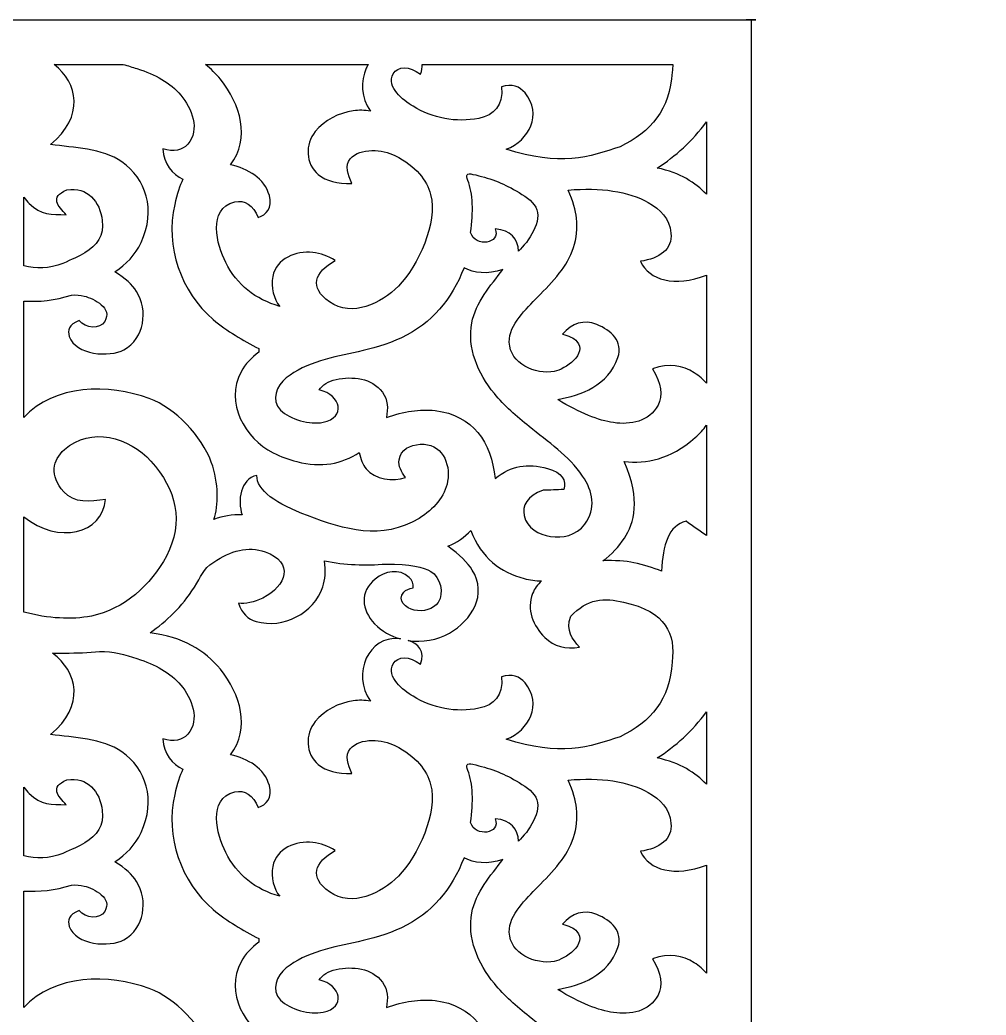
# Model space of a CAD drawing. Header units: centimetres. Extents: x 17 to 28.9, y -9.5 to 9.5.
# Drawn here: x 23.07 to 28.91, y 3.53 to 9.54 of the extents above; entities that cross this region are included whole.
import ezdxf

# ---------------------------------------------------------------- set-up
doc = ezdxf.new("R2010")
doc.units = ezdxf.units.CM
doc.header["$MEASUREMENT"] = 0
doc.layers.add('layer 1', color=7, linetype='Continuous')

msp = doc.modelspace()

# ---------------------------------------------------------------- linework, layer by layer
at = {"layer": 'layer 1', "color": 250}
for points, knots in [([(27.48861, -9.46485), (27.48861, -9.46485), (27.48861, 9.53516), (27.48861, 9.53516), (27.48861, 9.53516), (27.23113, 9.53516), (28.90808, 9.53516), (22.82826, 9.53516), (22.82826, 9.53516), (22.82826, 9.53516), (22.82826, -9.46485), (22.82826, -9.46485), (22.82826, -9.46485), (24.6422, -9.46485), (26.66111, -9.46485), (27.48861, -9.46485)], [0, 0, 0, 0, 0.2, 0.2, 0.2, 0.2, 0.4, 0.4, 0.4, 0.4, 0.6, 0.6, 0.6, 0.6, 1, 1, 1, 1]), ([(23.09712, 7.13455), (23.2806, 7.33572), (23.61207, 7.33929), (23.85533, 7.24965), (23.85533, 7.24965), (24.01311, 7.19151), (24.17279, 7.02399), (24.23005, 6.86555), (24.23005, 6.86555), (24.27673, 6.73639), (24.27333, 6.60513), (24.24615, 6.51994), (24.24615, 6.51994), (24.29951, 6.53897), (24.35519, 6.55107), (24.41596, 6.5479), (24.41596, 6.5479), (24.38765, 6.63362), (24.40374, 6.76187), (24.50585, 6.78563), (24.50585, 6.78563), (24.49879, 6.69541), (24.62528, 6.61316), (24.81093, 6.54265), (24.81093, 6.54265), (25.03657, 6.45695), (25.25814, 6.39059), (25.48424, 6.52619), (25.48424, 6.52619), (25.57361, 6.57979), (25.63972, 6.65754), (25.65685, 6.75043), (25.65685, 6.75043), (25.67687, 6.85905), (25.61888, 6.9814), (25.49122, 6.97309), (25.49122, 6.97309), (25.43081, 6.96916), (25.37353, 6.94469), (25.36349, 6.87842), (25.36349, 6.87842), (25.35785, 6.84114), (25.37738, 6.80701), (25.40221, 6.77354), (25.40221, 6.77354), (25.32818, 6.74497), (25.21679, 6.76182), (25.16504, 6.82419), (25.16504, 6.82419), (25.14298, 6.85077), (25.13075, 6.88447), (25.12375, 6.92338), (25.12375, 6.92338), (25.01775, 6.85545), (24.89495, 6.82953), (24.74608, 6.86877), (24.74608, 6.86877), (24.69664, 6.88181), (24.64833, 6.8989), (24.60379, 6.92157), (24.60379, 6.92157), (24.43209, 7.00896), (24.31058, 7.22517), (24.40946, 7.41075), (24.40946, 7.41075), (24.43432, 7.45741), (24.47171, 7.49721), (24.51753, 7.52961), (24.51753, 7.52961), (24.51753, 7.53665), (24.51753, 7.54369), (24.51753, 7.55073), (24.51753, 7.55073), (24.42051, 7.60197), (24.32494, 7.65525), (24.24192, 7.72598), (24.24192, 7.72598), (24.04562, 7.89322), (23.95182, 8.16743), (24.009, 8.42025), (24.009, 8.42025), (24.02332, 8.48353), (24.03792, 8.53454), (24.05905, 8.57353), (24.05905, 8.57353), (23.99298, 8.60285), (23.94219, 8.66535), (23.93715, 8.75632), (23.93715, 8.75632), (24.00298, 8.73708), (24.05525, 8.74798), (24.08733, 8.78428), (24.08733, 8.78428), (24.16505, 8.87223), (24.11183, 9.00431), (24.04617, 9.08067), (24.04617, 9.08067), (23.98221, 9.15505), (23.89174, 9.20671), (23.78113, 9.2411), (23.78113, 9.2411), (23.7543, 9.24953), (23.72644, 9.25864), (23.69766, 9.26629), (23.69766, 9.26629), (23.69766, 9.26629), (23.28123, 9.26629), (23.28123, 9.26629), (23.28123, 9.26629), (23.42388, 9.15482), (23.46602, 8.95204), (23.25973, 8.78295), (23.25973, 8.78295), (23.39951, 8.7632), (23.57138, 8.76097), (23.68945, 8.67885), (23.68945, 8.67885), (23.83538, 8.57734), (23.89865, 8.38717), (23.80564, 8.19057), (23.80564, 8.19057), (23.77064, 8.11659), (23.71667, 8.05886), (23.64747, 8.0142), (23.64747, 8.0142), (23.71181, 7.97558), (23.75276, 7.93622), (23.77809, 7.89638), (23.77809, 7.89638), (23.85095, 7.78179), (23.82584, 7.61329), (23.70271, 7.54418), (23.70271, 7.54418), (23.61653, 7.49581), (23.40909, 7.51115), (23.37248, 7.62476), (23.37248, 7.62476), (23.36063, 7.66155), (23.36951, 7.69424), (23.43231, 7.72059), (23.43231, 7.72059), (23.47088, 7.67185), (23.55526, 7.66443), (23.58684, 7.71528), (23.58684, 7.71528), (23.63556, 7.79376), (23.5241, 7.85338), (23.4617, 7.86782), (23.4617, 7.86782), (23.43895, 7.87308), (23.4139, 7.87544), (23.3861, 7.87439), (23.3861, 7.87439), (23.28454, 7.84211), (23.18897, 7.8318), (23.09712, 7.83784), (23.09712, 7.83784), (23.09712, 7.83784), (23.09712, 7.13455), (23.09712, 7.13455)], [0, 0, 0, 0, 0.0243902, 0.0243902, 0.0243902, 0.0243902, 0.0487805, 0.0487805, 0.0487805, 0.0487805, 0.0731707, 0.0731707, 0.0731707, 0.0731707, 0.097561, 0.097561, 0.097561, 0.097561, 0.1219512, 0.1219512, 0.1219512, 0.1219512, 0.1463415, 0.1463415, 0.1463415, 0.1463415, 0.1707317, 0.1707317, 0.1707317, 0.1707317, 0.195122, 0.195122, 0.195122, 0.195122, 0.2195122, 0.2195122, 0.2195122, 0.2195122, 0.2439024, 0.2439024, 0.2439024, 0.2439024, 0.2682927, 0.2682927, 0.2682927, 0.2682927, 0.2926829, 0.2926829, 0.2926829, 0.2926829, 0.3170732, 0.3170732, 0.3170732, 0.3170732, 0.3414634, 0.3414634, 0.3414634, 0.3414634, 0.3658537, 0.3658537, 0.3658537, 0.3658537, 0.3902439, 0.3902439, 0.3902439, 0.3902439, 0.4146341, 0.4146341, 0.4146341, 0.4146341, 0.4390244, 0.4390244, 0.4390244, 0.4390244, 0.4634146, 0.4634146, 0.4634146, 0.4634146, 0.4878049, 0.4878049, 0.4878049, 0.4878049, 0.5121951, 0.5121951, 0.5121951, 0.5121951, 0.5365854, 0.5365854, 0.5365854, 0.5365854, 0.5609756, 0.5609756, 0.5609756, 0.5609756, 0.5853659, 0.5853659, 0.5853659, 0.5853659, 0.6097561, 0.6097561, 0.6097561, 0.6097561, 0.6341463, 0.6341463, 0.6341463, 0.6341463, 0.6585366, 0.6585366, 0.6585366, 0.6585366, 0.6829268, 0.6829268, 0.6829268, 0.6829268, 0.7073171, 0.7073171, 0.7073171, 0.7073171, 0.7317073, 0.7317073, 0.7317073, 0.7317073, 0.7560976, 0.7560976, 0.7560976, 0.7560976, 0.7804878, 0.7804878, 0.7804878, 0.7804878, 0.804878, 0.804878, 0.804878, 0.804878, 0.8292683, 0.8292683, 0.8292683, 0.8292683, 0.8536585, 0.8536585, 0.8536585, 0.8536585, 0.8780488, 0.8780488, 0.8780488, 0.8780488, 0.902439, 0.902439, 0.902439, 0.902439, 0.9268293, 0.9268293, 0.9268293, 0.9268293, 0.9512195, 0.9512195, 0.9512195, 0.9512195, 1, 1, 1, 1]), ([(24.34555, 8.65976), (24.45268, 8.63809), (24.55004, 8.57794), (24.58083, 8.47545), (24.58083, 8.47545), (24.60284, 8.40218), (24.5617, 8.35681), (24.51333, 8.34306), (24.51333, 8.34306), (24.48068, 8.41544), (24.43279, 8.45127), (24.37108, 8.43636), (24.37108, 8.43636), (24.20391, 8.39596), (24.26375, 8.17674), (24.31683, 8.07079), (24.31683, 8.07079), (24.38535, 7.934), (24.49631, 7.8484), (24.64311, 7.80602), (24.64311, 7.80602), (24.60758, 7.84909), (24.58777, 7.92154), (24.60112, 7.98667), (24.60112, 7.98667), (24.62373, 8.09706), (24.74082, 8.14065), (24.84233, 8.13096), (24.84233, 8.13096), (24.88948, 8.12645), (24.93459, 8.10969), (24.97805, 8.08308), (24.97805, 8.08308), (24.84965, 8.01053), (24.82035, 7.91974), (24.94355, 7.83344), (24.94355, 7.83344), (25.07989, 7.73794), (25.25622, 7.82267), (25.35944, 7.92857), (25.35944, 7.92857), (25.47956, 8.0518), (25.59849, 8.30974), (25.55416, 8.48101), (25.55416, 8.48101), (25.53138, 8.56902), (25.46742, 8.64979), (25.33899, 8.71628), (25.33899, 8.71628), (25.26595, 8.7541), (25.12958, 8.766), (25.06906, 8.6971), (25.06906, 8.6971), (25.03264, 8.65562), (25.05802, 8.60135), (25.07798, 8.5482), (25.07798, 8.5482), (24.99238, 8.54687), (24.92253, 8.56208), (24.87577, 8.60153), (24.87577, 8.60153), (24.79852, 8.66669), (24.79585, 8.78419), (24.85742, 8.86087), (24.85742, 8.86087), (24.91267, 8.92968), (25.00027, 8.97355), (25.08672, 8.98612), (25.08672, 8.98612), (25.12136, 8.99116), (25.15599, 8.99085), (25.19062, 8.98426), (25.19062, 8.98426), (25.13323, 9.06555), (25.13009, 9.16654), (25.16591, 9.24368), (25.16591, 9.24368), (25.16953, 9.25148), (25.17355, 9.25903), (25.17795, 9.26629), (25.17795, 9.26629), (25.17795, 9.26629), (24.19401, 9.26629), (24.19401, 9.26629), (24.19401, 9.26629), (24.22801, 9.23959), (24.25811, 9.20952), (24.2847, 9.17641), (24.2847, 9.17641), (24.40685, 9.0243), (24.46811, 8.82206), (24.34555, 8.65976)], [0, 0, 0, 0, 0.0416667, 0.0416667, 0.0416667, 0.0416667, 0.0833333, 0.0833333, 0.0833333, 0.0833333, 0.125, 0.125, 0.125, 0.125, 0.1666667, 0.1666667, 0.1666667, 0.1666667, 0.2083333, 0.2083333, 0.2083333, 0.2083333, 0.25, 0.25, 0.25, 0.25, 0.2916667, 0.2916667, 0.2916667, 0.2916667, 0.3333333, 0.3333333, 0.3333333, 0.3333333, 0.375, 0.375, 0.375, 0.375, 0.4166667, 0.4166667, 0.4166667, 0.4166667, 0.4583333, 0.4583333, 0.4583333, 0.4583333, 0.5, 0.5, 0.5, 0.5, 0.5416667, 0.5416667, 0.5416667, 0.5416667, 0.5833333, 0.5833333, 0.5833333, 0.5833333, 0.625, 0.625, 0.625, 0.625, 0.6666667, 0.6666667, 0.6666667, 0.6666667, 0.7083333, 0.7083333, 0.7083333, 0.7083333, 0.75, 0.75, 0.75, 0.75, 0.7916667, 0.7916667, 0.7916667, 0.7916667, 0.8333333, 0.8333333, 0.8333333, 0.8333333, 0.875, 0.875, 0.875, 0.875, 0.9166667, 0.9166667, 0.9166667, 0.9166667, 1, 1, 1, 1]), ([(25.5023, 9.26629), (25.50428, 9.24913), (25.50156, 9.22939), (25.49286, 9.20682), (25.49286, 9.20682), (25.42644, 9.25958), (25.3542, 9.25553), (25.32893, 9.20986), (25.32893, 9.20986), (25.28429, 9.12918), (25.38916, 9.04956), (25.44786, 9.01383), (25.44786, 9.01383), (25.56424, 8.94301), (25.7104, 8.91239), (25.84448, 8.94094), (25.84448, 8.94094), (25.93854, 8.96098), (25.99364, 9.01598), (25.98212, 9.13077), (25.98212, 9.13077), (26.04438, 9.15264), (26.09278, 9.13322), (26.12455, 9.09436), (26.12455, 9.09436), (26.22962, 8.96582), (26.15016, 8.80713), (26.01037, 8.75417), (26.01037, 8.75417), (26.33007, 8.65067), (26.51768, 8.70568), (26.69764, 8.76987), (26.69764, 8.76987), (26.88394, 8.85644), (26.99981, 8.99813), (27.01278, 9.22036), (27.01278, 9.22036), (27.01462, 9.23594), (27.01581, 9.25127), (27.01627, 9.26629), (27.01627, 9.26629), (27.01627, 9.26629), (25.5023, 9.26629), (25.5023, 9.26629)], [0, 0, 0, 0, 0.0833333, 0.0833333, 0.0833333, 0.0833333, 0.1666667, 0.1666667, 0.1666667, 0.1666667, 0.25, 0.25, 0.25, 0.25, 0.3333333, 0.3333333, 0.3333333, 0.3333333, 0.4166667, 0.4166667, 0.4166667, 0.4166667, 0.5, 0.5, 0.5, 0.5, 0.5833333, 0.5833333, 0.5833333, 0.5833333, 0.6666667, 0.6666667, 0.6666667, 0.6666667, 0.75, 0.75, 0.75, 0.75, 0.8333333, 0.8333333, 0.8333333, 0.8333333, 1, 1, 1, 1]), ([(27.21974, 8.92044), (27.13485, 8.80114), (27.03296, 8.71298), (26.92219, 8.64112), (26.92219, 8.64112), (27.06331, 8.6115), (27.15156, 8.55251), (27.21974, 8.48236), (27.21974, 8.48236), (27.21974, 8.48236), (27.21974, 8.92044), (27.21974, 8.92044)], [0, 0, 0, 0, 0.25, 0.25, 0.25, 0.25, 0.5, 0.5, 0.5, 0.5, 1, 1, 1, 1]), ([(25.94457, 8.2735), (26.03718, 8.26713), (26.08326, 8.21148), (26.08446, 8.13928), (26.08446, 8.13928), (26.14374, 8.19275), (26.23379, 8.32338), (26.18951, 8.40396), (26.18951, 8.40396), (26.1668, 8.44528), (26.11778, 8.47517), (26.07013, 8.50353), (26.07013, 8.50353), (25.99108, 8.55057), (25.9035, 8.58242), (25.80965, 8.6029), (25.80965, 8.6029), (25.77072, 8.61139), (25.76631, 8.60083), (25.77935, 8.56662), (25.77935, 8.56662), (25.81045, 8.48501), (25.81293, 8.37716), (25.79523, 8.25082), (25.79523, 8.25082), (25.82553, 8.16021), (25.97852, 8.18329), (25.94457, 8.2735)], [0, 0, 0, 0, 0.125, 0.125, 0.125, 0.125, 0.25, 0.25, 0.25, 0.25, 0.375, 0.375, 0.375, 0.375, 0.5, 0.5, 0.5, 0.5, 0.625, 0.625, 0.625, 0.625, 0.75, 0.75, 0.75, 0.75, 1, 1, 1, 1]), ([(23.09712, 8.05061), (23.17183, 8.03341), (23.25063, 8.03132), (23.33319, 8.06538), (23.33319, 8.06538), (23.38727, 8.08769), (23.43098, 8.10814), (23.46552, 8.12895), (23.46552, 8.12895), (23.54084, 8.17433), (23.58346, 8.23177), (23.57199, 8.32416), (23.57199, 8.32416), (23.55794, 8.43746), (23.48344, 8.53059), (23.35835, 8.50952), (23.35835, 8.50952), (23.25035, 8.4639), (23.30695, 8.41142), (23.35386, 8.35935), (23.35386, 8.35935), (23.26256, 8.35935), (23.20316, 8.35813), (23.13079, 8.42705), (23.13079, 8.42705), (23.11942, 8.43789), (23.10818, 8.45058), (23.09712, 8.4656), (23.09712, 8.4656), (23.09712, 8.4656), (23.09712, 8.05061), (23.09712, 8.05061)], [0, 0, 0, 0, 0.1111111, 0.1111111, 0.1111111, 0.1111111, 0.2222222, 0.2222222, 0.2222222, 0.2222222, 0.3333333, 0.3333333, 0.3333333, 0.3333333, 0.4444444, 0.4444444, 0.4444444, 0.4444444, 0.5555556, 0.5555556, 0.5555556, 0.5555556, 0.6666667, 0.6666667, 0.6666667, 0.6666667, 0.7777778, 0.7777778, 0.7777778, 0.7777778, 1, 1, 1, 1]), ([(27.21974, 7.99337), (27.02442, 7.92266), (26.87656, 7.96204), (26.82044, 8.07814), (26.82044, 8.07814), (26.93575, 8.09342), (27.01503, 8.15062), (27.00528, 8.24839), (27.00528, 8.24839), (26.9964, 8.33744), (26.94191, 8.38991), (26.8677, 8.43248), (26.8677, 8.43248), (26.74866, 8.50076), (26.5809, 8.52525), (26.38391, 8.50754), (26.38391, 8.50754), (26.41542, 8.44065), (26.43044, 8.38555), (26.43545, 8.33758), (26.43545, 8.33758), (26.44828, 8.21484), (26.40645, 8.0986), (26.33095, 8.00556), (26.33095, 8.00556), (26.28962, 7.95462), (26.24527, 7.90787), (26.20177, 7.86243), (26.20177, 7.86243), (26.13203, 7.7896), (26.02698, 7.69807), (26.02926, 7.58885), (26.02926, 7.58885), (26.03197, 7.45963), (26.1871, 7.39247), (26.30076, 7.41297), (26.30076, 7.41297), (26.36528, 7.4246), (26.50317, 7.52072), (26.43792, 7.59431), (26.43792, 7.59431), (26.4186, 7.6161), (26.38618, 7.62836), (26.351, 7.63862), (26.351, 7.63862), (26.40802, 7.70333), (26.4785, 7.72815), (26.55757, 7.69611), (26.55757, 7.69611), (26.64488, 7.66073), (26.71774, 7.59461), (26.68502, 7.49724), (26.68502, 7.49724), (26.62822, 7.32823), (26.461, 7.26932), (26.32137, 7.24365), (26.32137, 7.24365), (26.45732, 7.16039), (26.56734, 7.11747), (26.65835, 7.10411), (26.65835, 7.10411), (26.75981, 7.08921), (26.87506, 7.10946), (26.92732, 7.20958), (26.92732, 7.20958), (26.95789, 7.26813), (26.9468, 7.34093), (26.89407, 7.42797), (26.89407, 7.42797), (26.99573, 7.46667), (27.07555, 7.4486), (27.14553, 7.40493), (27.14553, 7.40493), (27.17662, 7.38553), (27.20118, 7.36417), (27.21974, 7.34148), (27.21974, 7.34148), (27.21974, 7.34148), (27.21974, 7.99337), (27.21974, 7.99337)], [0, 0, 0, 0, 0.047619, 0.047619, 0.047619, 0.047619, 0.0952381, 0.0952381, 0.0952381, 0.0952381, 0.1428571, 0.1428571, 0.1428571, 0.1428571, 0.1904762, 0.1904762, 0.1904762, 0.1904762, 0.2380952, 0.2380952, 0.2380952, 0.2380952, 0.2857143, 0.2857143, 0.2857143, 0.2857143, 0.3333333, 0.3333333, 0.3333333, 0.3333333, 0.3809524, 0.3809524, 0.3809524, 0.3809524, 0.4285714, 0.4285714, 0.4285714, 0.4285714, 0.4761905, 0.4761905, 0.4761905, 0.4761905, 0.5238095, 0.5238095, 0.5238095, 0.5238095, 0.5714286, 0.5714286, 0.5714286, 0.5714286, 0.6190476, 0.6190476, 0.6190476, 0.6190476, 0.6666667, 0.6666667, 0.6666667, 0.6666667, 0.7142857, 0.7142857, 0.7142857, 0.7142857, 0.7619048, 0.7619048, 0.7619048, 0.7619048, 0.8095238, 0.8095238, 0.8095238, 0.8095238, 0.8571429, 0.8571429, 0.8571429, 0.8571429, 0.9047619, 0.9047619, 0.9047619, 0.9047619, 1, 1, 1, 1]), ([(25.75607, 8.03881), (25.8171, 8.00519), (25.89307, 7.99748), (25.9909, 8.02763), (25.9909, 8.02763), (25.916, 7.93171), (25.82576, 7.8289), (25.80269, 7.70566), (25.80269, 7.70566), (25.77449, 7.55507), (25.83746, 7.40241), (25.939, 7.27938), (25.939, 7.27938), (25.99969, 7.20585), (26.07263, 7.1418), (26.14894, 7.08034), (26.14894, 7.08034), (26.26268, 6.98871), (26.38852, 6.90371), (26.47202, 6.78154), (26.47202, 6.78154), (26.53495, 6.68945), (26.55384, 6.58489), (26.48516, 6.49127), (26.48516, 6.49127), (26.43306, 6.42025), (26.34901, 6.40656), (26.27889, 6.41718), (26.27889, 6.41718), (26.20762, 6.42797), (26.13564, 6.46642), (26.11884, 6.54286), (26.11884, 6.54286), (26.10625, 6.60014), (26.13629, 6.66221), (26.23395, 6.69554), (26.23395, 6.69554), (26.27526, 6.69704), (26.31657, 6.69854), (26.35788, 6.70005), (26.35788, 6.70005), (26.37442, 6.75433), (26.34903, 6.80392), (26.26069, 6.82766), (26.26069, 6.82766), (26.13591, 6.8612), (26.04434, 6.845), (25.94327, 6.76764), (25.94327, 6.76764), (25.9207, 6.98502), (25.81061, 7.14933), (25.58154, 7.17676), (25.58154, 7.17676), (25.48963, 7.18777), (25.3908, 7.17107), (25.28711, 7.13498), (25.28711, 7.13498), (25.29656, 7.189), (25.29826, 7.24174), (25.26314, 7.28833), (25.26314, 7.28833), (25.19859, 7.37399), (25.08224, 7.3855), (24.98412, 7.36439), (24.98412, 7.36439), (24.93491, 7.35381), (24.90168, 7.33193), (24.8813, 7.30099), (24.8813, 7.30099), (25.01607, 7.27025), (25.04392, 7.13431), (24.90507, 7.10616), (24.90507, 7.10616), (24.8268, 7.09028), (24.70456, 7.12291), (24.64813, 7.17998), (24.64813, 7.17998), (24.58874, 7.24004), (24.62458, 7.32708), (24.68273, 7.37433), (24.68273, 7.37433), (24.79947, 7.46921), (24.97221, 7.50006), (25.1157, 7.53186), (25.1157, 7.53186), (25.19902, 7.55033), (25.28856, 7.57387), (25.37813, 7.61624), (25.37813, 7.61624), (25.56393, 7.70412), (25.67974, 7.84631), (25.75607, 8.03881)], [0, 0, 0, 0, 0.0416667, 0.0416667, 0.0416667, 0.0416667, 0.0833333, 0.0833333, 0.0833333, 0.0833333, 0.125, 0.125, 0.125, 0.125, 0.1666667, 0.1666667, 0.1666667, 0.1666667, 0.2083333, 0.2083333, 0.2083333, 0.2083333, 0.25, 0.25, 0.25, 0.25, 0.2916667, 0.2916667, 0.2916667, 0.2916667, 0.3333333, 0.3333333, 0.3333333, 0.3333333, 0.375, 0.375, 0.375, 0.375, 0.4166667, 0.4166667, 0.4166667, 0.4166667, 0.4583333, 0.4583333, 0.4583333, 0.4583333, 0.5, 0.5, 0.5, 0.5, 0.5416667, 0.5416667, 0.5416667, 0.5416667, 0.5833333, 0.5833333, 0.5833333, 0.5833333, 0.625, 0.625, 0.625, 0.625, 0.6666667, 0.6666667, 0.6666667, 0.6666667, 0.7083333, 0.7083333, 0.7083333, 0.7083333, 0.75, 0.75, 0.75, 0.75, 0.7916667, 0.7916667, 0.7916667, 0.7916667, 0.8333333, 0.8333333, 0.8333333, 0.8333333, 0.875, 0.875, 0.875, 0.875, 0.9166667, 0.9166667, 0.9166667, 0.9166667, 1, 1, 1, 1]), ([(23.09712, 5.95974), (23.24785, 5.92183), (23.38521, 5.91197), (23.50618, 5.93626), (23.50618, 5.93626), (23.70133, 5.97543), (23.86801, 6.12515), (23.95863, 6.29886), (23.95863, 6.29886), (24.06583, 6.50436), (24.01936, 6.7019), (23.86539, 6.87145), (23.86539, 6.87145), (23.73531, 7.0147), (23.50274, 7.0835), (23.34277, 6.94093), (23.34277, 6.94093), (23.27242, 6.87823), (23.25113, 6.78418), (23.3391, 6.68673), (23.3391, 6.68673), (23.40375, 6.61512), (23.49696, 6.62602), (23.59139, 6.64044), (23.59139, 6.64044), (23.57183, 6.43221), (23.30999, 6.36741), (23.09712, 6.53574), (23.09712, 6.53574), (23.09712, 6.53574), (23.09712, 5.95974), (23.09712, 5.95974)], [0, 0, 0, 0, 0.1111111, 0.1111111, 0.1111111, 0.1111111, 0.2222222, 0.2222222, 0.2222222, 0.2222222, 0.3333333, 0.3333333, 0.3333333, 0.3333333, 0.4444444, 0.4444444, 0.4444444, 0.4444444, 0.5555556, 0.5555556, 0.5555556, 0.5555556, 0.6666667, 0.6666667, 0.6666667, 0.6666667, 0.7777778, 0.7777778, 0.7777778, 0.7777778, 1, 1, 1, 1]), ([(27.21974, 7.08891), (27.20189, 7.06262), (27.17904, 7.03721), (27.15175, 7.01343), (27.15175, 7.01343), (26.9978, 6.87924), (26.85809, 6.8561), (26.72292, 6.86844), (26.72292, 6.86844), (26.82554, 6.63629), (26.7825, 6.49815), (26.7243, 6.40704), (26.7243, 6.40704), (26.69101, 6.35491), (26.64608, 6.30849), (26.59392, 6.26984), (26.59392, 6.26984), (26.66503, 6.27351), (26.73163, 6.26904), (26.78163, 6.25828), (26.78163, 6.25828), (26.84048, 6.24561), (26.89716, 6.22736), (26.94879, 6.20695), (26.94879, 6.20695), (26.95506, 6.36675), (26.99194, 6.48414), (27.0962, 6.50826), (27.0962, 6.50826), (27.13738, 6.47943), (27.17856, 6.45061), (27.21974, 6.42178), (27.21974, 6.42178), (27.21974, 6.42178), (27.21974, 7.08891), (27.21974, 7.08891)], [0, 0, 0, 0, 0.1, 0.1, 0.1, 0.1, 0.2, 0.2, 0.2, 0.2, 0.3, 0.3, 0.3, 0.3, 0.4, 0.4, 0.4, 0.4, 0.5, 0.5, 0.5, 0.5, 0.6, 0.6, 0.6, 0.6, 0.7, 0.7, 0.7, 0.7, 0.8, 0.8, 0.8, 0.8, 1, 1, 1, 1]), ([(25.41782, 5.78911), (25.47926, 5.76972), (25.52372, 5.72518), (25.49286, 5.64518), (25.49286, 5.64518), (25.42644, 5.69794), (25.3542, 5.69389), (25.32893, 5.64822), (25.32893, 5.64822), (25.28429, 5.56754), (25.38916, 5.48792), (25.44786, 5.45219), (25.44786, 5.45219), (25.56424, 5.38136), (25.7104, 5.35074), (25.84448, 5.3793), (25.84448, 5.3793), (25.93854, 5.39934), (25.99364, 5.45434), (25.98212, 5.56913), (25.98212, 5.56913), (26.04438, 5.59099), (26.09278, 5.57158), (26.12455, 5.53272), (26.12455, 5.53272), (26.22962, 5.40418), (26.15016, 5.24549), (26.01037, 5.19253), (26.01037, 5.19253), (26.33007, 5.08903), (26.51768, 5.14404), (26.69764, 5.20822), (26.69764, 5.20822), (26.88394, 5.2948), (26.99981, 5.43649), (27.01278, 5.65872), (27.01278, 5.65872), (27.03258, 5.82671), (26.97828, 5.96466), (26.71909, 6.01954), (26.71909, 6.01954), (26.6062, 6.05093), (26.49803, 6.03992), (26.40022, 5.93563), (26.40022, 5.93563), (26.36746, 5.84469), (26.41235, 5.79811), (26.45267, 5.74893), (26.45267, 5.74893), (26.37094, 5.73598), (26.30001, 5.7526), (26.24309, 5.80754), (26.24309, 5.80754), (26.17274, 5.87545), (26.13113, 5.97786), (26.16993, 6.07289), (26.16993, 6.07289), (26.1816, 6.10147), (26.20013, 6.1265), (26.22373, 6.14828), (26.22373, 6.14828), (26.18817, 6.14915), (26.15312, 6.15378), (26.11934, 6.16255), (26.11934, 6.16255), (25.97507, 6.20001), (25.86116, 6.2865), (25.79653, 6.45261), (25.79653, 6.45261), (25.75895, 6.41215), (25.71315, 6.37992), (25.65743, 6.35761), (25.65743, 6.35761), (25.73116, 6.3058), (25.77754, 6.25839), (25.80537, 6.21397), (25.80537, 6.21397), (25.8978, 6.06646), (25.80353, 5.91082), (25.66813, 5.83307), (25.66813, 5.83307), (25.59406, 5.79054), (25.50351, 5.77594), (25.41782, 5.78911)], [0, 0, 0, 0, 0.0454545, 0.0454545, 0.0454545, 0.0454545, 0.0909091, 0.0909091, 0.0909091, 0.0909091, 0.1363636, 0.1363636, 0.1363636, 0.1363636, 0.1818182, 0.1818182, 0.1818182, 0.1818182, 0.2272727, 0.2272727, 0.2272727, 0.2272727, 0.2727273, 0.2727273, 0.2727273, 0.2727273, 0.3181818, 0.3181818, 0.3181818, 0.3181818, 0.3636364, 0.3636364, 0.3636364, 0.3636364, 0.4090909, 0.4090909, 0.4090909, 0.4090909, 0.4545455, 0.4545455, 0.4545455, 0.4545455, 0.5, 0.5, 0.5, 0.5, 0.5454545, 0.5454545, 0.5454545, 0.5454545, 0.5909091, 0.5909091, 0.5909091, 0.5909091, 0.6363636, 0.6363636, 0.6363636, 0.6363636, 0.6818182, 0.6818182, 0.6818182, 0.6818182, 0.7272727, 0.7272727, 0.7272727, 0.7272727, 0.7727273, 0.7727273, 0.7727273, 0.7727273, 0.8181818, 0.8181818, 0.8181818, 0.8181818, 0.8636364, 0.8636364, 0.8636364, 0.8636364, 0.9090909, 0.9090909, 0.9090909, 0.9090909, 1, 1, 1, 1]), ([(24.34555, 5.09812), (24.45268, 5.07645), (24.55004, 5.0163), (24.58083, 4.91381), (24.58083, 4.91381), (24.60284, 4.84054), (24.5617, 4.79517), (24.51333, 4.78142), (24.51333, 4.78142), (24.48068, 4.8538), (24.43279, 4.88963), (24.37108, 4.87472), (24.37108, 4.87472), (24.20391, 4.83432), (24.26375, 4.6151), (24.31683, 4.50915), (24.31683, 4.50915), (24.38535, 4.37236), (24.49631, 4.28676), (24.64311, 4.24438), (24.64311, 4.24438), (24.60758, 4.28745), (24.58777, 4.3599), (24.60112, 4.42503), (24.60112, 4.42503), (24.62373, 4.53542), (24.74082, 4.57901), (24.84233, 4.56932), (24.84233, 4.56932), (24.88948, 4.56481), (24.93459, 4.54805), (24.97805, 4.52144), (24.97805, 4.52144), (24.84965, 4.44889), (24.82035, 4.3581), (24.94355, 4.2718), (24.94355, 4.2718), (25.07989, 4.17629), (25.25622, 4.26103), (25.35944, 4.36693), (25.35944, 4.36693), (25.47956, 4.49016), (25.59849, 4.74809), (25.55416, 4.91937), (25.55416, 4.91937), (25.53138, 5.00738), (25.46742, 5.08815), (25.33899, 5.15464), (25.33899, 5.15464), (25.26595, 5.19245), (25.12958, 5.20436), (25.06906, 5.13546), (25.06906, 5.13546), (25.03264, 5.09398), (25.05802, 5.03971), (25.07798, 4.98656), (25.07798, 4.98656), (24.99238, 4.98523), (24.92253, 5.00044), (24.87577, 5.03989), (24.87577, 5.03989), (24.79852, 5.10505), (24.79585, 5.22255), (24.85742, 5.29923), (24.85742, 5.29923), (24.91267, 5.36803), (25.00027, 5.41191), (25.08672, 5.42448), (25.08672, 5.42448), (25.12136, 5.42952), (25.15599, 5.42921), (25.19062, 5.42262), (25.19062, 5.42262), (25.13323, 5.50391), (25.13009, 5.6049), (25.16591, 5.68204), (25.16591, 5.68204), (25.20036, 5.75623), (25.27085, 5.80836), (25.36378, 5.79969), (25.36378, 5.79969), (25.36687, 5.79941), (25.36996, 5.79906), (25.37304, 5.79868), (25.37304, 5.79868), (25.31389, 5.81498), (25.25908, 5.84526), (25.21625, 5.88948), (25.21625, 5.88948), (25.13506, 5.97331), (25.12523, 6.08234), (25.21973, 6.15984), (25.21973, 6.15984), (25.27821, 6.2078), (25.36503, 6.22631), (25.42469, 6.1697), (25.42469, 6.1697), (25.44243, 6.15287), (25.45035, 6.13158), (25.44846, 6.10582), (25.44846, 6.10582), (25.42545, 6.10242), (25.40401, 6.09567), (25.39154, 6.08086), (25.39154, 6.08086), (25.34779, 6.02891), (25.40834, 5.98346), (25.45527, 5.97274), (25.45527, 5.97274), (25.50971, 5.96031), (25.57036, 5.97638), (25.59964, 6.01887), (25.59964, 6.01887), (25.63776, 6.07419), (25.61214, 6.17188), (25.55622, 6.20579), (25.55622, 6.20579), (25.51133, 6.23302), (25.43076, 6.2506), (25.28469, 6.25049), (25.28469, 6.25049), (25.16095, 6.24123), (25.03721, 6.24314), (24.91347, 6.26959), (24.91347, 6.26959), (24.92279, 6.20732), (24.91787, 6.15613), (24.9033, 6.11244), (24.9033, 6.11244), (24.85029, 5.95353), (24.66253, 5.85708), (24.50127, 5.90377), (24.50127, 5.90377), (24.45193, 5.91805), (24.41419, 5.95181), (24.39469, 6.01328), (24.39469, 6.01328), (24.43219, 6.00759), (24.48932, 6.01901), (24.54079, 6.04519), (24.54079, 6.04519), (24.6841, 6.1181), (24.73261, 6.26009), (24.5552, 6.32401), (24.5552, 6.32401), (24.45155, 6.36135), (24.3479, 6.33106), (24.24425, 6.26161), (24.24425, 6.26161), (24.17752, 6.2169), (24.16986, 6.17686), (24.12753, 6.11043), (24.12753, 6.11043), (24.0506, 5.98974), (23.95897, 5.90476), (23.86084, 5.83556), (23.86084, 5.83556), (24.0565, 5.80899), (24.19191, 5.73031), (24.2847, 5.61477), (24.2847, 5.61477), (24.40685, 5.46266), (24.46811, 5.26042), (24.34555, 5.09812)], [0, 0, 0, 0, 0.0238095, 0.0238095, 0.0238095, 0.0238095, 0.047619, 0.047619, 0.047619, 0.047619, 0.0714286, 0.0714286, 0.0714286, 0.0714286, 0.0952381, 0.0952381, 0.0952381, 0.0952381, 0.1190476, 0.1190476, 0.1190476, 0.1190476, 0.1428571, 0.1428571, 0.1428571, 0.1428571, 0.1666667, 0.1666667, 0.1666667, 0.1666667, 0.1904762, 0.1904762, 0.1904762, 0.1904762, 0.2142857, 0.2142857, 0.2142857, 0.2142857, 0.2380952, 0.2380952, 0.2380952, 0.2380952, 0.2619048, 0.2619048, 0.2619048, 0.2619048, 0.2857143, 0.2857143, 0.2857143, 0.2857143, 0.3095238, 0.3095238, 0.3095238, 0.3095238, 0.3333333, 0.3333333, 0.3333333, 0.3333333, 0.3571429, 0.3571429, 0.3571429, 0.3571429, 0.3809524, 0.3809524, 0.3809524, 0.3809524, 0.4047619, 0.4047619, 0.4047619, 0.4047619, 0.4285714, 0.4285714, 0.4285714, 0.4285714, 0.452381, 0.452381, 0.452381, 0.452381, 0.4761905, 0.4761905, 0.4761905, 0.4761905, 0.5, 0.5, 0.5, 0.5, 0.5238095, 0.5238095, 0.5238095, 0.5238095, 0.547619, 0.547619, 0.547619, 0.547619, 0.5714286, 0.5714286, 0.5714286, 0.5714286, 0.5952381, 0.5952381, 0.5952381, 0.5952381, 0.6190476, 0.6190476, 0.6190476, 0.6190476, 0.6428571, 0.6428571, 0.6428571, 0.6428571, 0.6666667, 0.6666667, 0.6666667, 0.6666667, 0.6904762, 0.6904762, 0.6904762, 0.6904762, 0.7142857, 0.7142857, 0.7142857, 0.7142857, 0.7380952, 0.7380952, 0.7380952, 0.7380952, 0.7619048, 0.7619048, 0.7619048, 0.7619048, 0.7857143, 0.7857143, 0.7857143, 0.7857143, 0.8095238, 0.8095238, 0.8095238, 0.8095238, 0.8333333, 0.8333333, 0.8333333, 0.8333333, 0.8571429, 0.8571429, 0.8571429, 0.8571429, 0.8809524, 0.8809524, 0.8809524, 0.8809524, 0.9047619, 0.9047619, 0.9047619, 0.9047619, 0.9285714, 0.9285714, 0.9285714, 0.9285714, 0.952381, 0.952381, 0.952381, 0.952381, 1, 1, 1, 1]), ([(23.09712, 3.57291), (23.2806, 3.77408), (23.61207, 3.77765), (23.85533, 3.68801), (23.85533, 3.68801), (24.01311, 3.62987), (24.17279, 3.46235), (24.23005, 3.30391), (24.23005, 3.30391), (24.27673, 3.17475), (24.27333, 3.04349), (24.24615, 2.95829), (24.24615, 2.95829), (24.29951, 2.97733), (24.35519, 2.98943), (24.41596, 2.98626), (24.41596, 2.98626), (24.38765, 3.07198), (24.40374, 3.20023), (24.50585, 3.22399), (24.50585, 3.22399), (24.49879, 3.13377), (24.62528, 3.05152), (24.81093, 2.98101), (24.81093, 2.98101), (25.03657, 2.89531), (25.25814, 2.82895), (25.48424, 2.96455), (25.48424, 2.96455), (25.57361, 3.01815), (25.63972, 3.0959), (25.65685, 3.18879), (25.65685, 3.18879), (25.67687, 3.29741), (25.61888, 3.41976), (25.49122, 3.41145), (25.49122, 3.41145), (25.43081, 3.40752), (25.37353, 3.38304), (25.36349, 3.31678), (25.36349, 3.31678), (25.35785, 3.2795), (25.37738, 3.24537), (25.40221, 3.2119), (25.40221, 3.2119), (25.32818, 3.18333), (25.21679, 3.20018), (25.16504, 3.26255), (25.16504, 3.26255), (25.14298, 3.28913), (25.13075, 3.32283), (25.12375, 3.36174), (25.12375, 3.36174), (25.01775, 3.29381), (24.89495, 3.26789), (24.74608, 3.30713), (24.74608, 3.30713), (24.69664, 3.32016), (24.64833, 3.33726), (24.60379, 3.35993), (24.60379, 3.35993), (24.43209, 3.44732), (24.31058, 3.66353), (24.40946, 3.84911), (24.40946, 3.84911), (24.43432, 3.89577), (24.47171, 3.93556), (24.51753, 3.96797), (24.51753, 3.96797), (24.51753, 3.97501), (24.51753, 3.98205), (24.51753, 3.98909), (24.51753, 3.98909), (24.42051, 4.04033), (24.32494, 4.09361), (24.24192, 4.16434), (24.24192, 4.16434), (24.04562, 4.33158), (23.95182, 4.60579), (24.009, 4.85861), (24.009, 4.85861), (24.02332, 4.92189), (24.03792, 4.9729), (24.05905, 5.01189), (24.05905, 5.01189), (23.99298, 5.04121), (23.94219, 5.10371), (23.93715, 5.19467), (23.93715, 5.19467), (24.00298, 5.17544), (24.05525, 5.18634), (24.08733, 5.22264), (24.08733, 5.22264), (24.16505, 5.31059), (24.11183, 5.44267), (24.04617, 5.51903), (24.04617, 5.51903), (23.98221, 5.59341), (23.89174, 5.64506), (23.78113, 5.67946), (23.78113, 5.67946), (23.71215, 5.70112), (23.63633, 5.72738), (23.5557, 5.72136), (23.5557, 5.72136), (23.48844, 5.71634), (23.41796, 5.71321), (23.34559, 5.71223), (23.34559, 5.71223), (23.32111, 5.71189), (23.29642, 5.71181), (23.27157, 5.71197), (23.27157, 5.71197), (23.4219, 5.60225), (23.47062, 5.39416), (23.25973, 5.22131), (23.25973, 5.22131), (23.39951, 5.20156), (23.57138, 5.19933), (23.68945, 5.11721), (23.68945, 5.11721), (23.83538, 5.0157), (23.89865, 4.82553), (23.80564, 4.62893), (23.80564, 4.62893), (23.77064, 4.55495), (23.71667, 4.49722), (23.64747, 4.45256), (23.64747, 4.45256), (23.71181, 4.41394), (23.75276, 4.37458), (23.77809, 4.33474), (23.77809, 4.33474), (23.85095, 4.22015), (23.82584, 4.05165), (23.70271, 3.98254), (23.70271, 3.98254), (23.61653, 3.93417), (23.40909, 3.9495), (23.37248, 4.06312), (23.37248, 4.06312), (23.36063, 4.0999), (23.36951, 4.1326), (23.43231, 4.15895), (23.43231, 4.15895), (23.47088, 4.11021), (23.55526, 4.10278), (23.58684, 4.15364), (23.58684, 4.15364), (23.63556, 4.23212), (23.5241, 4.29174), (23.4617, 4.30618), (23.4617, 4.30618), (23.43895, 4.31144), (23.4139, 4.3138), (23.3861, 4.31275), (23.3861, 4.31275), (23.28454, 4.28047), (23.18897, 4.27016), (23.09712, 4.2762), (23.09712, 4.2762), (23.09712, 4.2762), (23.09712, 3.57291), (23.09712, 3.57291)], [0, 0, 0, 0, 0.0238095, 0.0238095, 0.0238095, 0.0238095, 0.047619, 0.047619, 0.047619, 0.047619, 0.0714286, 0.0714286, 0.0714286, 0.0714286, 0.0952381, 0.0952381, 0.0952381, 0.0952381, 0.1190476, 0.1190476, 0.1190476, 0.1190476, 0.1428571, 0.1428571, 0.1428571, 0.1428571, 0.1666667, 0.1666667, 0.1666667, 0.1666667, 0.1904762, 0.1904762, 0.1904762, 0.1904762, 0.2142857, 0.2142857, 0.2142857, 0.2142857, 0.2380952, 0.2380952, 0.2380952, 0.2380952, 0.2619048, 0.2619048, 0.2619048, 0.2619048, 0.2857143, 0.2857143, 0.2857143, 0.2857143, 0.3095238, 0.3095238, 0.3095238, 0.3095238, 0.3333333, 0.3333333, 0.3333333, 0.3333333, 0.3571429, 0.3571429, 0.3571429, 0.3571429, 0.3809524, 0.3809524, 0.3809524, 0.3809524, 0.4047619, 0.4047619, 0.4047619, 0.4047619, 0.4285714, 0.4285714, 0.4285714, 0.4285714, 0.452381, 0.452381, 0.452381, 0.452381, 0.4761905, 0.4761905, 0.4761905, 0.4761905, 0.5, 0.5, 0.5, 0.5, 0.5238095, 0.5238095, 0.5238095, 0.5238095, 0.547619, 0.547619, 0.547619, 0.547619, 0.5714286, 0.5714286, 0.5714286, 0.5714286, 0.5952381, 0.5952381, 0.5952381, 0.5952381, 0.6190476, 0.6190476, 0.6190476, 0.6190476, 0.6428571, 0.6428571, 0.6428571, 0.6428571, 0.6666667, 0.6666667, 0.6666667, 0.6666667, 0.6904762, 0.6904762, 0.6904762, 0.6904762, 0.7142857, 0.7142857, 0.7142857, 0.7142857, 0.7380952, 0.7380952, 0.7380952, 0.7380952, 0.7619048, 0.7619048, 0.7619048, 0.7619048, 0.7857143, 0.7857143, 0.7857143, 0.7857143, 0.8095238, 0.8095238, 0.8095238, 0.8095238, 0.8333333, 0.8333333, 0.8333333, 0.8333333, 0.8571429, 0.8571429, 0.8571429, 0.8571429, 0.8809524, 0.8809524, 0.8809524, 0.8809524, 0.9047619, 0.9047619, 0.9047619, 0.9047619, 0.9285714, 0.9285714, 0.9285714, 0.9285714, 0.952381, 0.952381, 0.952381, 0.952381, 1, 1, 1, 1]), ([(27.21974, 5.3588), (27.13485, 5.2395), (27.03296, 5.15134), (26.92219, 5.07948), (26.92219, 5.07948), (27.06331, 5.04986), (27.15156, 4.99087), (27.21974, 4.92072), (27.21974, 4.92072), (27.21974, 4.92072), (27.21974, 5.3588), (27.21974, 5.3588)], [0, 0, 0, 0, 0.25, 0.25, 0.25, 0.25, 0.5, 0.5, 0.5, 0.5, 1, 1, 1, 1]), ([(25.94457, 4.71186), (26.03718, 4.70549), (26.08326, 4.64984), (26.08446, 4.57764), (26.08446, 4.57764), (26.14374, 4.63111), (26.23379, 4.76174), (26.18951, 4.84231), (26.18951, 4.84231), (26.1668, 4.88364), (26.11778, 4.91353), (26.07013, 4.94189), (26.07013, 4.94189), (25.99108, 4.98893), (25.9035, 5.02078), (25.80965, 5.04126), (25.80965, 5.04126), (25.77072, 5.04975), (25.76631, 5.03919), (25.77935, 5.00498), (25.77935, 5.00498), (25.81045, 4.92337), (25.81293, 4.81552), (25.79523, 4.68918), (25.79523, 4.68918), (25.82553, 4.59857), (25.97852, 4.62165), (25.94457, 4.71186)], [0, 0, 0, 0, 0.125, 0.125, 0.125, 0.125, 0.25, 0.25, 0.25, 0.25, 0.375, 0.375, 0.375, 0.375, 0.5, 0.5, 0.5, 0.5, 0.625, 0.625, 0.625, 0.625, 0.75, 0.75, 0.75, 0.75, 1, 1, 1, 1]), ([(23.09712, 4.48897), (23.17183, 4.47176), (23.25063, 4.46968), (23.33319, 4.50374), (23.33319, 4.50374), (23.38727, 4.52605), (23.43098, 4.5465), (23.46552, 4.56731), (23.46552, 4.56731), (23.54084, 4.61269), (23.58346, 4.67013), (23.57199, 4.76252), (23.57199, 4.76252), (23.55794, 4.87582), (23.48344, 4.96894), (23.35835, 4.94788), (23.35835, 4.94788), (23.25035, 4.90226), (23.30695, 4.84978), (23.35386, 4.79771), (23.35386, 4.79771), (23.26256, 4.79771), (23.20316, 4.79649), (23.13079, 4.86541), (23.13079, 4.86541), (23.11942, 4.87625), (23.10818, 4.88893), (23.09712, 4.90396), (23.09712, 4.90396), (23.09712, 4.90396), (23.09712, 4.48897), (23.09712, 4.48897)], [0, 0, 0, 0, 0.1111111, 0.1111111, 0.1111111, 0.1111111, 0.2222222, 0.2222222, 0.2222222, 0.2222222, 0.3333333, 0.3333333, 0.3333333, 0.3333333, 0.4444444, 0.4444444, 0.4444444, 0.4444444, 0.5555556, 0.5555556, 0.5555556, 0.5555556, 0.6666667, 0.6666667, 0.6666667, 0.6666667, 0.7777778, 0.7777778, 0.7777778, 0.7777778, 1, 1, 1, 1]), ([(27.21974, 4.43173), (27.02442, 4.36102), (26.87656, 4.4004), (26.82044, 4.5165), (26.82044, 4.5165), (26.93575, 4.53178), (27.01503, 4.58898), (27.00528, 4.68675), (27.00528, 4.68675), (26.9964, 4.77579), (26.94191, 4.82827), (26.8677, 4.87084), (26.8677, 4.87084), (26.74866, 4.93912), (26.5809, 4.96361), (26.38391, 4.9459), (26.38391, 4.9459), (26.41542, 4.87901), (26.43044, 4.82391), (26.43545, 4.77594), (26.43545, 4.77594), (26.44828, 4.6532), (26.40645, 4.53696), (26.33095, 4.44392), (26.33095, 4.44392), (26.28962, 4.39298), (26.24527, 4.34623), (26.20177, 4.30079), (26.20177, 4.30079), (26.13203, 4.22795), (26.02698, 4.13643), (26.02926, 4.02721), (26.02926, 4.02721), (26.03197, 3.89799), (26.1871, 3.83083), (26.30076, 3.85133), (26.30076, 3.85133), (26.36528, 3.86296), (26.50317, 3.95908), (26.43792, 4.03267), (26.43792, 4.03267), (26.4186, 4.05446), (26.38618, 4.06672), (26.351, 4.07698), (26.351, 4.07698), (26.40802, 4.14169), (26.4785, 4.16651), (26.55757, 4.13447), (26.55757, 4.13447), (26.64488, 4.09908), (26.71774, 4.03297), (26.68502, 3.9356), (26.68502, 3.9356), (26.62822, 3.76659), (26.461, 3.70767), (26.32137, 3.68201), (26.32137, 3.68201), (26.45732, 3.59875), (26.56734, 3.55583), (26.65835, 3.54247), (26.65835, 3.54247), (26.75981, 3.52757), (26.87506, 3.54782), (26.92732, 3.64794), (26.92732, 3.64794), (26.95789, 3.70649), (26.9468, 3.77929), (26.89407, 3.86633), (26.89407, 3.86633), (26.99573, 3.90503), (27.07555, 3.88696), (27.14553, 3.84329), (27.14553, 3.84329), (27.17662, 3.82389), (27.20118, 3.80253), (27.21974, 3.77984), (27.21974, 3.77984), (27.21974, 3.77984), (27.21974, 4.43173), (27.21974, 4.43173)], [0, 0, 0, 0, 0.047619, 0.047619, 0.047619, 0.047619, 0.0952381, 0.0952381, 0.0952381, 0.0952381, 0.1428571, 0.1428571, 0.1428571, 0.1428571, 0.1904762, 0.1904762, 0.1904762, 0.1904762, 0.2380952, 0.2380952, 0.2380952, 0.2380952, 0.2857143, 0.2857143, 0.2857143, 0.2857143, 0.3333333, 0.3333333, 0.3333333, 0.3333333, 0.3809524, 0.3809524, 0.3809524, 0.3809524, 0.4285714, 0.4285714, 0.4285714, 0.4285714, 0.4761905, 0.4761905, 0.4761905, 0.4761905, 0.5238095, 0.5238095, 0.5238095, 0.5238095, 0.5714286, 0.5714286, 0.5714286, 0.5714286, 0.6190476, 0.6190476, 0.6190476, 0.6190476, 0.6666667, 0.6666667, 0.6666667, 0.6666667, 0.7142857, 0.7142857, 0.7142857, 0.7142857, 0.7619048, 0.7619048, 0.7619048, 0.7619048, 0.8095238, 0.8095238, 0.8095238, 0.8095238, 0.8571429, 0.8571429, 0.8571429, 0.8571429, 0.9047619, 0.9047619, 0.9047619, 0.9047619, 1, 1, 1, 1]), ([(25.75607, 4.47717), (25.8171, 4.44355), (25.89307, 4.43584), (25.9909, 4.46599), (25.9909, 4.46599), (25.916, 4.37007), (25.82576, 4.26726), (25.80269, 4.14402), (25.80269, 4.14402), (25.77449, 3.99343), (25.83746, 3.84077), (25.939, 3.71774), (25.939, 3.71774), (25.99969, 3.64421), (26.07263, 3.58016), (26.14894, 3.51869), (26.14894, 3.51869), (26.26268, 3.42707), (26.38852, 3.34207), (26.47202, 3.2199), (26.47202, 3.2199), (26.53495, 3.12781), (26.55384, 3.02325), (26.48516, 2.92963), (26.48516, 2.92963), (26.43306, 2.8586), (26.34901, 2.84492), (26.27889, 2.85554), (26.27889, 2.85554), (26.20762, 2.86633), (26.13564, 2.90478), (26.11884, 2.98122), (26.11884, 2.98122), (26.10625, 3.0385), (26.13629, 3.10057), (26.23395, 3.1339), (26.23395, 3.1339), (26.27526, 3.1354), (26.31657, 3.1369), (26.35788, 3.1384), (26.35788, 3.1384), (26.37442, 3.19268), (26.34903, 3.24228), (26.26069, 3.26602), (26.26069, 3.26602), (26.13591, 3.29956), (26.04434, 3.28336), (25.94327, 3.206), (25.94327, 3.206), (25.9207, 3.42338), (25.81061, 3.58769), (25.58154, 3.61512), (25.58154, 3.61512), (25.48963, 3.62613), (25.3908, 3.60943), (25.28711, 3.57334), (25.28711, 3.57334), (25.29656, 3.62736), (25.29826, 3.6801), (25.26314, 3.72669), (25.26314, 3.72669), (25.19859, 3.81235), (25.08224, 3.82386), (24.98412, 3.80275), (24.98412, 3.80275), (24.93491, 3.79217), (24.90168, 3.77029), (24.8813, 3.73935), (24.8813, 3.73935), (25.01607, 3.70861), (25.04392, 3.57267), (24.90507, 3.54452), (24.90507, 3.54452), (24.8268, 3.52864), (24.70456, 3.56127), (24.64813, 3.61833), (24.64813, 3.61833), (24.58874, 3.6784), (24.62458, 3.76544), (24.68273, 3.81269), (24.68273, 3.81269), (24.79947, 3.90757), (24.97221, 3.93842), (25.1157, 3.97022), (25.1157, 3.97022), (25.19902, 3.98868), (25.28856, 4.01223), (25.37813, 4.0546), (25.37813, 4.0546), (25.56393, 4.14248), (25.67974, 4.28467), (25.75607, 4.47717)], [0, 0, 0, 0, 0.0416667, 0.0416667, 0.0416667, 0.0416667, 0.0833333, 0.0833333, 0.0833333, 0.0833333, 0.125, 0.125, 0.125, 0.125, 0.1666667, 0.1666667, 0.1666667, 0.1666667, 0.2083333, 0.2083333, 0.2083333, 0.2083333, 0.25, 0.25, 0.25, 0.25, 0.2916667, 0.2916667, 0.2916667, 0.2916667, 0.3333333, 0.3333333, 0.3333333, 0.3333333, 0.375, 0.375, 0.375, 0.375, 0.4166667, 0.4166667, 0.4166667, 0.4166667, 0.4583333, 0.4583333, 0.4583333, 0.4583333, 0.5, 0.5, 0.5, 0.5, 0.5416667, 0.5416667, 0.5416667, 0.5416667, 0.5833333, 0.5833333, 0.5833333, 0.5833333, 0.625, 0.625, 0.625, 0.625, 0.6666667, 0.6666667, 0.6666667, 0.6666667, 0.7083333, 0.7083333, 0.7083333, 0.7083333, 0.75, 0.75, 0.75, 0.75, 0.7916667, 0.7916667, 0.7916667, 0.7916667, 0.8333333, 0.8333333, 0.8333333, 0.8333333, 0.875, 0.875, 0.875, 0.875, 0.9166667, 0.9166667, 0.9166667, 0.9166667, 1, 1, 1, 1])]:
    msp.add_open_spline(points, degree=3, knots=knots, dxfattribs=at)

doc.saveas('drawing.dxf')
